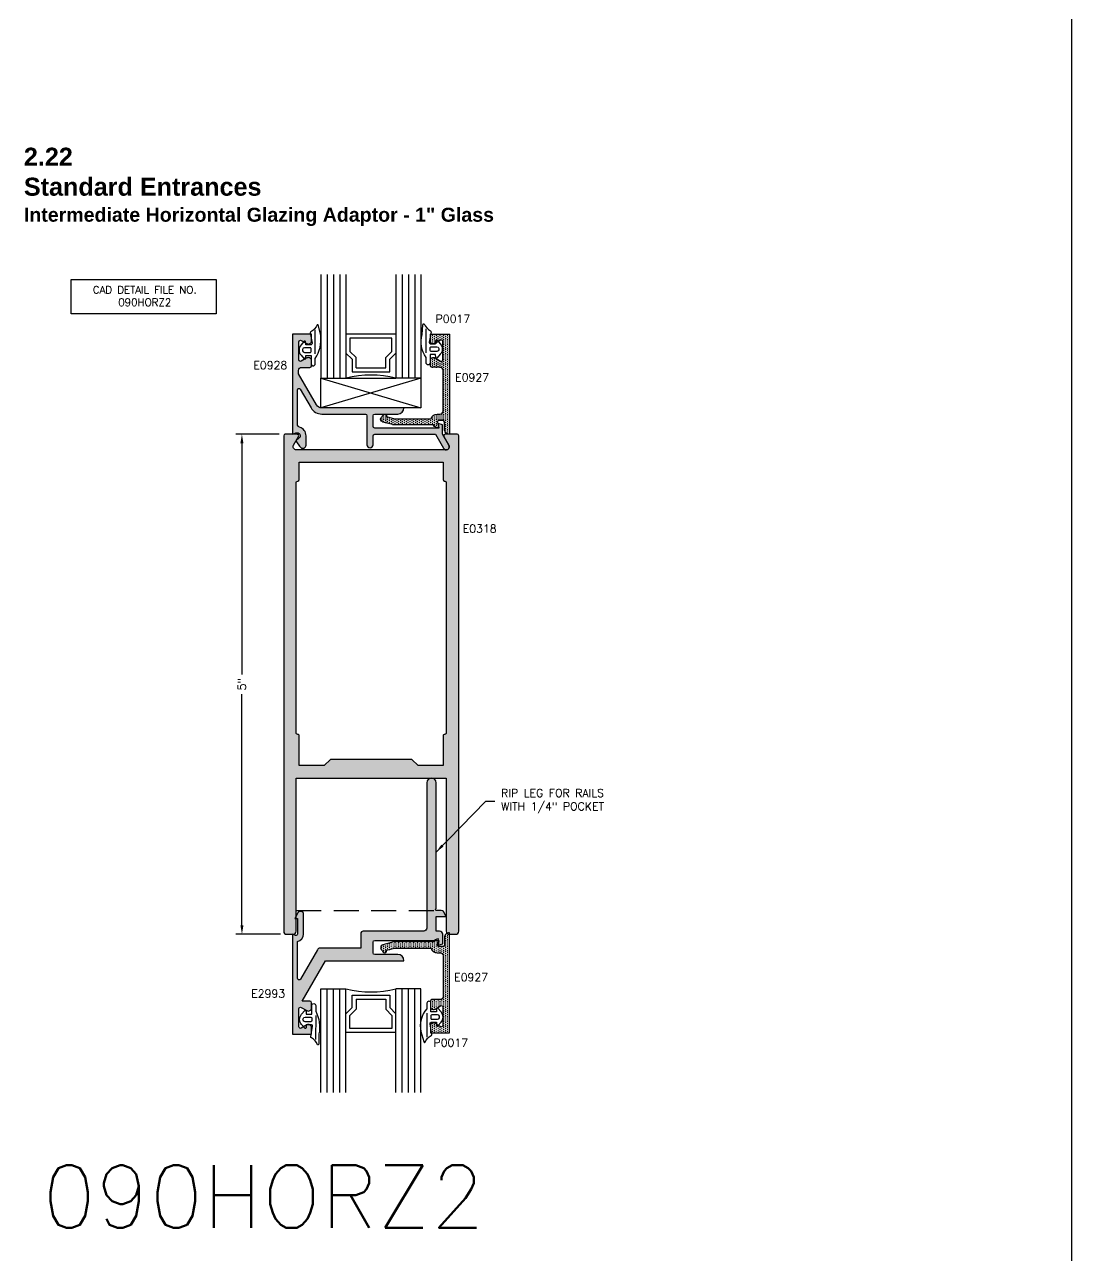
# Model space of a CAD drawing. Extents: x 0 to 130, y 0 to 90.
# Drawn here: x 80.44 to 90.91, y 45.28 to 57.59 of the extents above; entities that cross this region are included whole.
import ezdxf

# ---------------------------------------------------------------- set-up
doc = ezdxf.new("R2010")
doc.units = 0
doc.header["$MEASUREMENT"] = 0
doc.header["$PDMODE"] = 3
doc.linetypes.add('HIDDEN', pattern=[0.375, 0.25, -0.125])
doc.layers.get('0').update_dxf_attribs({"linetype": 'CONTINUOUS'})
doc.layers.get('DEFPOINTS').update_dxf_attribs({"linetype": 'CONTINUOUS'})
for name, color, linetype in [('R-ANNO-DIMS', 3, 'CONTINUOUS'), ('R-ANNO-TEXT', 6, 'CONTINUOUS'), ('R-DET1', 4, 'CONTINUOUS'), ('R-DET2', 2, 'CONTINUOUS'), ('R-OTLN', 1, 'CONTINUOUS'), ('R-PAT1', 5, 'CONTINUOUS'), ('TITLE', 7, 'CONTINUOUS')]:
    doc.layers.add(name, color=color, linetype=linetype)
doc.styles.get("Standard").update_dxf_attribs({"font": 'simplex'})
doc.dimstyles.new('1X', dxfattribs={"dimscale": 0, "dimtxt": 0.08, "dimasz": 0.09, "dimexe": 0.062, "dimexo": 0.062, "dimgap": 0.045, "dimtad": 0, "dimdec": 4, "dimzin": 4, "dimtxsty": 'STANDARD', "dimcen": 0, "dimazin": 3, "dimtp": 0.02, "dimtfac": 1, "dimtdec": 4, "dimtofl": 0, "dimtmove": 0, "dimatfit": 3, "dimtolj": 1, "dimtzin": 4})
pattern_1 = [(90, (79.40151117075382, 45.95722424212334), (-0.01874999999999999, 0.009375000000000017), [0, -0.01875])]
pattern_2 = [(0, (79.40151117075382, 45.95722424212334), (0.009375, 0.01875), [0, -0.01875])]

# ---------------------------------------------------------------- blocks, each defined once
blk = doc.blocks.new('*D90')
at = {"layer": 'DEFPOINTS', "color": 0}
for p in [(83.04766422868315, 53.48994607235286), (82.61498206492558, 48.48994607235286), (83.06366422868315, 48.48994607235286)]:
    blk.add_point(p, dxfattribs=at)
at = {"layer": 'R-ANNO-DIMS', "color": 0}
for p, q in [((82.98566422868315, 53.48994607235286), (82.55298206492559, 53.48994607235286)), ((82.61498206492558, 53.39994607235285), (82.61498206492558, 51.08827940568619)), ((82.61498206492558, 48.57994607235286), (82.61498206492558, 50.89161273901952)), ((83.00166422868315, 48.48994607235286), (82.55298206492559, 48.48994607235286))]:
    blk.add_line(p, q, dxfattribs=at)
for points in [[(82.59998206492558, 53.39994607235285), (82.62998206492558, 53.39994607235285), (82.61498206492558, 53.48994607235286)], [(82.59998206492558, 48.57994607235286), (82.62998206492558, 48.57994607235286), (82.61498206492558, 48.48994607235286)]]:
    blk.add_solid(points, dxfattribs=at)
at = {"layer": 'R-ANNO-DIMS', "color": 0, "insert": (82.61498206492557, 50.98994607235287), "char_height": 0.08, "attachment_point": 5, "rotation": 90}
blk.add_mtext('\\A1;5"', dxfattribs=at)

msp = doc.modelspace()

# ---------------------------------------------------------------- hatches: boundary and pattern name
at = {"layer": 'R-PAT1'}
h = msp.add_hatch(dxfattribs=at)
h.set_pattern_fill('DOTS', color=256, scale=0.3, angle=89.99999999999994, style=0)
h.set_pattern_definition(pattern_1)
edge = h.paths.add_edge_path()
edge.add_arc((83.94305645521959, 53.67494607636564), 0.01599999999999469, 89.99999999998732, 179.9999999999873, ccw=False)
edge.add_line((83.94305645521959, 53.69094607636563), (84.1730564552196, 53.69094607636563))
edge.add_arc((84.17305645521958, 53.75294607636565), 0.06200000000000294, 270.0000000000016, 360.0000000000016)
edge.add_line((84.23505645521959, 53.75294607636565), (83.8957124552196, 53.75294607636565))
edge.add_line((83.89571245521958, 53.75294607636565), (83.41369855521958, 53.75294607636565))
edge.add_arc((83.41369892325672, 53.81494744989422), 0.06200137352967326, 210.0007328239491, 269.99965989504034, ccw=False)
edge.add_line((83.36000455521959, 53.78394607636564), (83.18205655521959, 54.09216187636564))
edge.add_line((83.18205655521959, 54.09216187636564), (83.18205655521959, 54.12694617636564))
edge.add_arc((83.2130565552196, 54.12694617636564), 0.03100000000000236, 90.00000000000648, 180.0000000000066, ccw=False)
edge.add_line((83.2130565552196, 54.15794617636564), (83.29505655521959, 54.15794617636564))
edge.add_arc((83.29505655521959, 54.17294617636564), 0.01500000000000057, 270, 360)
edge.add_line((83.31005655521959, 54.17294617636564), (83.31005655521959, 54.22494618884832))
edge.add_arc((83.27905655521958, 54.22494618884832), 0.03099999999999881, 360.0000000000032, 479.9999884324263)
edge.add_line((83.26355656063974, 54.25179297949497), (83.20755655259693, 54.21946137485145))
edge.add_arc((83.20005655521959, 54.23245175742241), 0.01499999999999947, 180.0000000000068, 299.9999884324354, ccw=False)
edge.add_line((83.18505655521959, 54.23245175742241), (83.18505655521959, 54.41444069530865))
edge.add_arc((83.20005655521959, 54.41444069530865), 0.01500000000000057, 59.999704626787604, 180.0000000000136, ccw=False)
edge.add_line((83.20755662218795, 54.42743103770098), (83.26355641681829, 54.39509915627263))
edge.add_arc((83.2790565552196, 54.42194586388344), 0.03099999999999943, 239.9997046267691, 359.9999999999934)
edge.add_line((83.31005655521959, 54.42194586388344), (83.31005655521959, 54.48894607636564))
edge.add_line((83.31005655521959, 54.48894607636564), (83.12005655521959, 54.48894607636564))
edge.add_line((83.12005655521959, 54.48894607636564), (83.12005655521959, 53.48894617636564))
edge.add_line((83.12005655521959, 53.48894617636564), (83.15455187240889, 53.50273250255683))
edge.add_arc((83.16605655521958, 53.47394617636564), 0.03100016616342806, -52.187926244959385, 111.78451041176999, ccw=False)
edge.add_line((83.18506193704276, 53.44945524408622), (83.15605639023238, 53.42694644426465))
edge.add_arc((83.32077455521959, 53.48894617636564), 0.1760001155037867, 200.6262810873596, 228.7499738533073)
edge.add_arc((83.22512456664846, 53.37987811899666), 0.03093198857113173, 228.7496693403632, 359.9999766033886)
edge.add_line((83.25605655521959, 53.37987810636564), (83.25605648619594, 53.47394607636572))
edge.add_arc((83.1660565552196, 53.47394617636564), 0.08999993097641174, 359.9999363380263, 433.1865591757511)
edge.add_arc((83.20105655521957, 53.5897735621442), 0.03099999999998703, 180.0000000000394, 253.1865591757857, ccw=False)
edge.add_line((83.17005655521959, 53.58977356214417), (83.17005655521959, 53.93296461065873))
edge.add_arc((83.18505655521959, 53.93296461065873), 0.01499999999999968, 30.00009600500698, 180, ccw=False)
edge.add_line((83.19804692370931, 53.94046463242545), (83.30602255521958, 53.75344607636563))
edge.add_arc((83.414275403256, 53.81594550922941), 0.1249994328638616, 209.9998499136838, 270.0000696552933)
edge.add_line((83.41427555521959, 53.69094607636563), (83.8490564552196, 53.69094607636563))
edge.add_arc((83.8490564552196, 53.67494607636564), 0.01599999999999469, 1.2676082405960187e-11, 90.00000000001268, ccw=False)
edge.add_line((83.86505645521959, 53.67494607636564), (83.86505645521959, 53.38494581636564))
edge.add_arc((83.89605645823912, 53.38494615937962), 0.03100000302142604, 180.0006339758334, 359.9642307746647)
edge.add_line((83.92705645521959, 53.38492680636564), (83.92705645521959, 53.47294607636564))
edge.add_arc((83.94305645521959, 53.47294607636564), 0.01599999999999824, 90, 180, ccw=False)
edge.add_line((83.94305645521959, 53.48894607636564), (84.55016937068969, 53.48894607636564))
edge.add_line((84.55016937068969, 53.48894607636564), (84.63070976850508, 53.34944607067499))
edge.add_arc((84.65755654471754, 53.36494607030228), 0.0309999900233401, 210.0000098505459, 390.0000098505459)
edge.add_line((84.68440332092999, 53.38044606992956), (84.6217608052196, 53.48894617636564))
edge.add_line((84.6217608052196, 53.48894617636564), (84.6217608052196, 53.58462040766067))
edge.add_line((84.6217608052196, 53.58462040766067), (84.57576075521959, 53.59694607636564))
edge.add_line((84.57576075521959, 53.59694607636564), (84.5838718375868, 53.55094607636563))
edge.add_line((84.5838718375868, 53.55094607636563), (83.94305645521959, 53.55094607636563))
edge.add_arc((83.94305645521959, 53.56694607636564), 0.01600000000000179, 179.9999999999873, 269.99999999998727, ccw=False)
edge.add_line((83.92705645521959, 53.56694607636564), (83.92705645521959, 53.67494607636564))
h = msp.add_hatch(dxfattribs=at)
h.set_pattern_fill('DOTS', color=256, scale=0.3, angle=89.99999999999994, style=0)
h.set_pattern_definition(pattern_1)
edge = h.paths.add_edge_path()
edge.add_line((84.49942504198546, 54.4234732138093), (84.49942504198546, 54.4904732138093))
edge.add_line((84.49942504198546, 54.4904732138093), (84.68942504198546, 54.4904732138093))
edge.add_line((84.68942504198547, 54.4904732138093), (84.68942504198547, 53.49047334419449))
edge.add_arc((84.68942504198546, 53.5404733438093), 0.04999999961480484, 179.9999770816861, 269.99999999999693, ccw=False)
edge.add_line((84.63942504237066, 53.5404733638093), (84.63942498198546, 53.61347331380929))
edge.add_arc((84.62442498198547, 53.6134733138093), 0.01499999999999879, 359.9999999999932, 449.9999999999932)
edge.add_line((84.62442498198547, 53.62847331380929), (84.58390034198547, 53.62847331380929))
edge.add_arc((84.58390037179674, 53.61347330582136), 0.01500000798796761, 90.00011387065338, 189.9998757281612)
edge.add_line((84.56912824198547, 53.6108686138093), (84.57942494198547, 53.5524733138093))
edge.add_arc((84.58128124198547, 53.6157566138093), 0.06331051973076575, 211.716106647362, 268.31981476175855, ccw=False)
edge.add_line((84.52742530265203, 53.58247358950121), (84.13242484198547, 53.58247322380931))
edge.add_line((84.13242484198547, 53.5824732238093), (84.02440214198546, 53.6114178138093))
edge.add_arc((84.03242117300678, 53.64135862416917), 0.03099608013163768, 112.63320589657741, 255.00640089883768, ccw=False)
edge.add_arc((84.04044845607288, 53.67130498999128), 0.0200002779366963, -14.998882915898491, 183.8341081781892, ccw=False)
edge.add_line((84.05976734198546, 53.6661289138093), (84.14058834198546, 53.6444732138093))
edge.add_line((84.14058834198546, 53.64447321380931), (84.50612774198547, 53.64447321380931))
edge.add_arc((84.56602135162967, 53.62848152811115), 0.06199176145005757, 89.9974210184277, 165.0506715809352, ccw=False)
edge.add_line((84.56602414198547, 53.69047328949841), (84.59642497198547, 53.69047331380931))
edge.add_arc((84.5964249849144, 53.72147333088037), 0.03100001707106162, 269.9999761040798, 359.9999684484011)
edge.add_line((84.62742500198547, 53.7214733138093), (84.62742500198547, 54.1284732138093))
edge.add_arc((84.59642500198547, 54.1284732138093), 0.03100000000000147, 3.283153219575087e-12, 90.00001848251269)
edge.add_line((84.59642499198547, 54.15947321380931), (84.51442504198548, 54.15947321380931))
edge.add_arc((84.51442504198546, 54.1744732138093), 0.01499999999999702, 180.0000000000136, 270.00000000001353, ccw=False)
edge.add_line((84.49942504198546, 54.17447321380929), (84.49942504198546, 54.2264732138093))
edge.add_arc((84.53042504198547, 54.2264732138093), 0.03100000000000147, 59.99744388938029, 180, ccw=False)
edge.add_line((84.54592623967359, 54.25331930980543), (84.60192497438672, 54.22098836600735))
edge.add_arc((84.60942503198547, 54.2339787138093), 0.01499999999999931, 239.9997459528353, 359.9999999999864)
edge.add_line((84.62442503198547, 54.23397871380929), (84.62442497678833, 54.4159678138093))
edge.add_arc((84.60942504198547, 54.4159678138093), 0.01499993480286221, 0, 120.0001878875779)
edge.add_line((84.60192503198547, 54.4289581138093), (84.54609334198547, 54.3967243138093))
edge.add_arc((84.53042504198547, 54.4234732138093), 0.03099998832419225, 180, 300.35984926201866, ccw=False)
edge.add_arc((84.49942504782337, 54.4234732138093), 5.837904382133274e-09, 0, 180)
h = msp.add_hatch(dxfattribs=at)
h.set_pattern_fill('DOTS', color=256, scale=0.3, style=0)
h.set_pattern_definition(pattern_2)
edge = h.paths.add_edge_path(flags=16)
edge.add_line((84.37666422868315, 50.17694607235286), (84.31466422868316, 50.23894607235286))
edge.add_line((84.31466422868314, 50.23894607235286), (83.50066422868315, 50.23894607235286))
edge.add_line((83.50066422868315, 50.23894607235286), (83.43866422868315, 50.17694607235286))
edge.add_line((83.43866422868315, 50.17694607235286), (83.18866422868315, 50.17694607235286))
edge.add_line((83.18866422868315, 50.17694607235286), (83.18866422868315, 50.47394607235286))
edge.add_arc((83.17363526526852, 50.4739244768244), 0.01502897893022987, 0.08232981551408886, 91.7960520759606)
edge.add_arc((83.17269319209778, 50.50396766788131), 0.01502897893022844, 180.0823298155073, 271.79605207595915, ccw=False)
edge.add_line((83.15766422868315, 50.50394607235286), (83.15766422868315, 53.00694607235286))
edge.add_arc((83.17268680932831, 53.0069234917077), 0.01502259761579046, 90.08612200011902, 179.9138779998793, ccw=False)
edge.add_line((83.17266422868315, 53.02194607235286), (83.17366422868315, 53.02194607235286))
edge.add_arc((83.17364164803799, 53.03696865299802), 0.01502259761578912, 270.0861220001156, 359.9138779998861)
edge.add_line((83.18866422868315, 53.03694607235286), (83.18866422868315, 53.20894607235286))
edge.add_line((83.18866422868315, 53.20894607235286), (84.62666422868315, 53.20894607235286))
edge.add_line((84.62666422868315, 53.20894607235286), (84.62666422868315, 53.03694607235286))
edge.add_arc((84.64168680932832, 53.03696865299802), 0.01502259761579001, 180.0861220001173, 269.9138779998827)
edge.add_line((84.64166422868315, 53.02194607235286), (84.64266422868315, 53.02194607235286))
edge.add_arc((84.642641648038, 53.0069234917077), 0.01502259761579001, 0.08612200011731375, 89.91387799988269, ccw=False)
edge.add_line((84.65766422868315, 53.00694607235286), (84.65766422868315, 50.50394607235286))
edge.add_arc((84.64263526526851, 50.50396766788131), 0.01502897893022987, 268.20394792404613, 359.9176701844859, ccw=False)
edge.add_arc((84.64169319209778, 50.47392447682441), 0.01502897893022851, 88.20394792403242, 179.9176701844927)
edge.add_line((84.62666422868315, 50.47394607235286), (84.62666422868315, 50.17694607235286))
edge.add_line((84.62666422868315, 50.17694607235286), (84.37666422868315, 50.17694607235286))
edge = h.paths.add_edge_path()
edge.add_line((83.17366422868315, 53.48994607235286), (83.04766422868315, 53.48994607235286))
edge.add_arc((83.04768680932831, 53.4749234917077), 0.01502259761578912, 90.08612200011392, 179.9138779998861)
edge.add_line((83.03266422868315, 53.47494607235286), (83.03266422868315, 48.52094607235286))
edge.add_arc((83.06373375993314, 48.52101560360286), 0.03106960905272999, 180.1282233866534, 269.8717766133498)
edge.add_line((83.06366422868315, 48.48994607235286), (83.12666422868315, 48.48994607235286))
edge.add_arc((83.12659469743315, 48.52101560360286), 0.03106960905272999, 270.1282233866502, 359.8717766133465)
edge.add_line((83.15766422868315, 48.52094607235286), (83.15766422868315, 50.05194607235286))
edge.add_line((83.15766422868315, 50.05194607235286), (84.65766422868315, 50.05194607235286))
edge.add_line((84.65766422868315, 50.05194607235286), (84.65766422868315, 48.52094607235286))
edge.add_arc((84.68873375993314, 48.52101560360286), 0.03106960905272954, 180.1282233866534, 269.8717766133506)
edge.add_line((84.68866422868315, 48.48994607235286), (84.75166422868315, 48.48994607235286))
edge.add_arc((84.75159469743315, 48.52101560360286), 0.03106960905272954, 270.1282233866494, 359.8717766133473)
edge.add_line((84.78266422868315, 48.52094607235286), (84.78266422868315, 53.47494607235286))
edge.add_arc((84.767641648038, 53.4749234917077), 0.01502259761578912, 0.08612200011391603, 89.91387799988607)
edge.add_line((84.76766422868315, 53.48994607235286), (84.64716460974006, 53.48994607235286))
edge.add_arc((84.64716460974006, 53.47494607235286), 0.01500000000000057, 90, 209.9997661637669)
edge.add_line((84.6341741980743, 53.46744612536942), (84.68440329194141, 53.38044596278529))
edge.add_arc((84.65755644116554, 53.36494607235286), 0.03100000000000018, -90, 29.9997661637683, ccw=False)
edge.add_line((84.65755644116554, 53.33394607235285), (83.90766422868316, 53.33394607235285))
edge.add_line((83.90766422868315, 53.33394607235285), (83.15777191620046, 53.33394607235285))
edge.add_arc((83.15777191264877, 53.36494607030228), 0.0309999979494233, 149.9999934355636, 270.00000656444286, ccw=False)
edge.add_line((83.13092512868315, 53.38044607235285), (83.18115462696458, 53.46744606937621))
edge.add_arc((83.16816424762638, 53.47494607235286), 0.01500000000000111, 329.9999868711223, 449.9999999999966)
edge.add_line((83.16816424762638, 53.48994607235286), (83.17366422868314, 53.48994607235286))
h = msp.add_hatch(dxfattribs=at)
h.set_pattern_fill('DOTS', color=256, scale=0.3, style=0)
h.set_pattern_definition(pattern_2)
edge = h.paths.add_edge_path()
edge.add_line((83.18534549088234, 47.56446305389936), (83.18534551400667, 47.746430167396))
edge.add_arc((83.20034551385949, 47.74645235017326), 0.01500001625532796, 60.000004286433295, 180.0847319067498, ccw=False)
edge.add_line((83.2078455210153, 47.75944274586865), (83.26384551618676, 47.72711113916779))
edge.add_arc((83.27934551402329, 47.75395792757623), 0.0309999996900005, 240.000004286442, 359.9999927188738)
edge.add_line((83.3103455137133, 47.75395792363676), (83.31034552032145, 47.80595793559944))
edge.add_arc((83.29534552047144, 47.80595793750564), 0.01499999984999979, 359.9999927188715, 449.9999927188672)
edge.add_line((83.29534552237763, 47.82095793735564), (83.21711008475916, 47.82095794729777))
edge.add_line((83.21711008475916, 47.82095794729777), (83.45093795547204, 48.225958013533))
edge.add_line((83.45093795547204, 48.225958013533), (83.89600146783836, 48.22595795697446))
edge.add_line((83.89600146783836, 48.22595795697446), (84.23534546444492, 48.22595791385073))
edge.add_arc((84.17334546506491, 48.22595792172966), 0.06199999938000428, 359.9999927188751, 449.9999927188681)
edge.add_line((84.17334547294386, 48.28795792110967), (83.94334547524387, 48.287957950338))
edge.add_arc((83.94334547727715, 48.303957950178), 0.01599999984000235, 179.9999927188785, 269.99999271888015, ccw=False)
edge.add_line((83.92734547743714, 48.30395795221127), (83.92734549116176, 48.41195795113127))
edge.add_arc((83.94334549100176, 48.411957949098), 0.01599999984000191, 89.99999271888328, 179.9999927188817, ccw=False)
edge.add_line((83.94334549303503, 48.42795794893799), (84.58416086899408, 48.42795786750337))
edge.add_line((84.58416086899408, 48.42795786750337), (84.57604978086232, 48.38195786899412))
edge.add_line((84.5760497808623, 48.38195786899412), (84.6220498441269, 48.39428353498796))
edge.add_line((84.6220498441269, 48.39428353498796), (84.6220498441269, 48.48995795164679))
edge.add_arc((84.59104984443691, 48.48995795164679), 0.03099999969000233, 4.103941565508161e-12, 89.99999271887388)
edge.add_line((84.59104984837637, 48.52095795133679), (84.55715497295927, 48.52095795564414))
edge.add_line((84.55715497295927, 48.52095795564414), (84.55715783365261, 48.6681816322367))
edge.add_line((84.55715783365261, 48.6681816322367), (84.65766422868316, 48.6681816322367))
edge.add_line((84.65766422868315, 48.6681816322367), (84.62995969308479, 48.71616729549316))
edge.add_arc((84.60744303281156, 48.70316729562317), 0.02599999973999782, 29.99999999999685, 89.99999999999609)
edge.add_line((84.60744303281156, 48.72916729536316), (84.5571592283242, 48.72916729536316))
edge.add_line((84.5571592283242, 48.72916729536316), (84.54715922842419, 48.73916729526316))
edge.add_line((84.54715922842419, 48.73916729526317), (84.5571592283242, 48.74916729516316))
edge.add_line((84.5571592283242, 48.74916729516316), (84.5571592283242, 50.00545836774472))
edge.add_arc((84.51067152371606, 50.00545836774472), 0.04648770460813978, 0, 179.9988866895702)
edge.add_line((84.4641838191167, 50.00545927104417), (84.46415557621756, 48.55195728309418))
edge.add_arc((84.43315557653341, 48.55195788545308), 0.03099999968999966, 269.9999927188706, 359.99888668957163, ccw=False)
edge.add_line((84.43315557259393, 48.52095788576308), (83.82834550600343, 48.52095796262216))
edge.add_arc((83.82834550269936, 48.49495796288216), 0.02599999973999777, 89.99999271887354, 179.9999927188716)
edge.add_line((83.80234550295937, 48.49495796618623), (83.80234548465988, 48.35095796762624))
edge.add_line((83.80234548465988, 48.35095796762624), (83.39666715160034, 48.35095801917972))
edge.add_arc((83.39666714766086, 48.31995801948972), 0.03099999969000214, 89.99999271886897, 149.9998967138544)
edge.add_line((83.36982038835365, 48.33545806773095), (83.20025083601652, 48.04175621038334))
edge.add_arc((83.18634555253242, 48.04967094892019), 0.01599999984000005, 179.9999927188674, 330.35193117458834, ccw=False)
edge.add_line((83.17034555269241, 48.04967095095346), (83.17034559933603, 48.41671321868893))
edge.add_arc((83.15515514098024, 48.4921999715424), 0.07699999923000296, 281.3778686878241, 360.2847621268099)
edge.add_line((83.23215418921352, 48.49258266278881), (83.2321500593952, 48.68749828768283))
edge.add_arc((83.20115005971215, 48.68749763086341), 0.0309999996900026, 0.001213967120234202, 150.0000000000023)
edge.add_line((83.1743032724633, 48.70299763070841), (83.14265524110525, 48.6481816324367))
edge.add_line((83.14265524110523, 48.6481816324367), (83.17015514083023, 48.6481816324367))
edge.add_line((83.17015514083023, 48.6481816324367), (83.17015514083023, 48.4921999715424))
edge.add_arc((83.15515514098024, 48.49219997154239), 0.01499999984999878, -111.78394613257558, 1.5916157281026244e-12, ccw=False)
edge.add_line((83.14958852604754, 48.47827112400604), (83.12034560914395, 48.48995795290459))
edge.add_line((83.12034560914395, 48.48995795290458), (83.12034548206427, 47.48995806290459))
edge.add_line((83.12034548206427, 47.48995806290459), (83.31034548016427, 47.48995803875945))
edge.add_line((83.31034548016426, 47.48995803875945), (83.31034548867862, 47.55695825057165))
edge.add_arc((83.27934548898862, 47.55695825451112), 0.03099999969000081, 359.9999927188677, 480.0002880920927)
edge.add_line((83.263845354154, 47.58380496382322), (83.20793155921729, 47.55152274440632))
edge.add_arc((83.20034549073235, 47.56446305199316), 0.01499999985000449, 179.999992718852, 300.38034833677773, ccw=False)
h = msp.add_hatch(dxfattribs=at)
h.set_pattern_fill('DOTS', color=256, scale=0.3, angle=89.99999999999994, style=0)
h.set_pattern_definition(pattern_1)
edge = h.paths.add_edge_path()
edge.add_line((84.49942504198546, 47.5724189308964), (84.49942504198546, 47.50541893089641))
edge.add_line((84.49942504198546, 47.50541893089641), (84.68942504198546, 47.50541893089641))
edge.add_line((84.68942504198547, 47.50541893089641), (84.68942504198547, 48.50541880051122))
edge.add_arc((84.68942504198546, 48.45541880089641), 0.04999999961480395, 90.00000000000306, 180.0000229183149)
edge.add_line((84.63942504237066, 48.45541878089641), (84.63942498198546, 48.38241883089641))
edge.add_arc((84.62442498198547, 48.38241883089641), 0.01499999999999879, -89.99999999999318, 6.821210263296962e-12, ccw=False)
edge.add_line((84.62442498198547, 48.36741883089641), (84.58390034198547, 48.36741883089641))
edge.add_arc((84.58390037179674, 48.38241883888436), 0.01500000798796806, 170.0001242718405, 269.9998861293466, ccw=False)
edge.add_line((84.56912824198547, 48.3850235308964), (84.57942494198547, 48.44341883089641))
edge.add_arc((84.58128124198547, 48.38013553089641), 0.06331051973076575, 91.68018523824145, 148.283893352638)
edge.add_line((84.52742530265203, 48.41341855520451), (84.13242484198547, 48.4134189208964))
edge.add_line((84.13242484198547, 48.4134189208964), (84.02440214198546, 48.38447433089641))
edge.add_arc((84.03242117300678, 48.35453352053653), 0.03099608013163682, 104.9935991011628, 247.3667941034233)
edge.add_arc((84.04044845607288, 48.32458715471443), 0.0200002779366963, 176.1658918218108, 374.9988829158985)
edge.add_line((84.05976734198546, 48.3297632308964), (84.14058834198546, 48.35141893089641))
edge.add_line((84.14058834198546, 48.35141893089641), (84.50612774198547, 48.35141893089641))
edge.add_arc((84.56602135162967, 48.36741061659456), 0.06199176145005768, 194.9493284190651, 270.0025789815723)
edge.add_line((84.56602414198547, 48.3054188552073), (84.59642497198547, 48.3054188308964))
edge.add_arc((84.5964249849144, 48.27441881382534), 0.03100001707106162, 3.1551598908663436e-05, 90.00002389592021, ccw=False)
edge.add_line((84.62742500198547, 48.27441883089641), (84.62742500198547, 47.86741893089641))
edge.add_arc((84.59642500198547, 47.86741893089641), 0.03100000000000147, 269.99998151748736, 359.99999999999756, ccw=False)
edge.add_line((84.59642499198547, 47.83641893089641), (84.51442504198548, 47.83641893089641))
edge.add_arc((84.51442504198546, 47.82141893089641), 0.01499999999999702, 89.99999999998643, 179.9999999999864)
edge.add_line((84.49942504198546, 47.82141893089641), (84.49942504198546, 47.76941893089641))
edge.add_arc((84.53042504198547, 47.76941893089641), 0.03100000000000147, 179.9999999999992, 300.0025561106201)
edge.add_line((84.54592623967359, 47.74257283490027), (84.60192497438672, 47.77490377869835))
edge.add_arc((84.60942503198547, 47.76191343089641), 0.01499999999999855, 1.0174971976084635e-11, 120.00025404716641, ccw=False)
edge.add_line((84.62442503198547, 47.76191343089641), (84.62442497678833, 47.5799243308964))
edge.add_arc((84.60942504198547, 47.5799243308964), 0.01499993480286221, 239.9998121124247, 359.9999999999949, ccw=False)
edge.add_line((84.60192503198547, 47.56693403089641), (84.54609334198547, 47.59916783089641))
edge.add_arc((84.53042504198547, 47.5724189308964), 0.03099998832419186, 59.64015073798094, 180.0000000000008)
edge.add_arc((84.49942504782337, 47.5724189308964), 5.837904382133274e-09, -180, 0, ccw=False)

# ---------------------------------------------------------------- linework, layer by layer
at = {"layer": 'R-ANNO-TEXT'}
msp.add_lwpolyline([(80.90654337653663, 55.03702135468914), (82.35802331953185, 55.03702135468914), (82.35802331953185, 54.69495851518521), (80.90654337653663, 54.69495851518521)], close=True, dxfattribs=at)
at = {"layer": 'R-DET1'}
for points in [[(83.92705645521959, 53.67494607636564, -0.414213562373095), (83.94305645521959, 53.69094607636563), (84.17305645521958, 53.69094607636563, 0.414213562373095), (84.23505645521959, 53.75294607636565), (83.89571245521958, 53.75294607636565), (83.41369855521958, 53.75294607636565, -0.2679441747827628), (83.36000455521959, 53.78394607636564), (83.18205655521959, 54.09216187636564), (83.18205655521959, 54.12694617636564, -0.414213562373095), (83.2130565552196, 54.15794617636564), (83.29505655521959, 54.15794617636564, 0.4142135623731122), (83.31005655521959, 54.17294617636564), (83.31005655521959, 54.22494618884832, 0.5773502018922027), (83.26355656063974, 54.25179297949497), (83.20755655259693, 54.21946137485145, -0.5773502018922106), (83.18505655521959, 54.23245175742241), (83.18505655521959, 54.41444069530864, -0.5773519876026898), (83.20755662218795, 54.42743103770098), (83.26355641681829, 54.39509915627262, 0.5773519876026602), (83.31005655521959, 54.42194586388344), (83.31005655521959, 54.48894607636564), (83.12005655521959, 54.48894607636564), (83.12005655521959, 53.48894617636564), (83.15455187240889, 53.50273250255682, -0.8690756106374443), (83.18506193704276, 53.44945524408622), (83.15605639023238, 53.42694644426464, 0.1233324454869151), (83.20472955521959, 53.35662233636565, 0.6447667400829385), (83.25605655521959, 53.37987810636564), (83.25605648619594, 53.47394607636572, 0.3306536283672186), (83.19208960795571, 53.56009876043018, -0.330653320219514), (83.17005655521959, 53.58977356214417), (83.17005655521959, 53.93296461065873, -0.7673263224333275), (83.19804692370931, 53.94046463242545), (83.30602255521958, 53.75344607636563, 0.2679502200740389), (83.41427555521959, 53.69094607636563), (83.8490564552196, 53.69094607636563, -0.4142135623730951), (83.86505645521959, 53.67494607636564), (83.86505645521959, 53.38494581636564, 0.999682372589596), (83.92705645521959, 53.38492680636564), (83.92705645521959, 53.47294607636564, -0.414213562373095), (83.94305645521959, 53.48894607636564), (84.55016937068969, 53.48894607636564), (84.63070976850508, 53.34944607067499, 0.9999999999999999), (84.68440332092999, 53.38044606992956), (84.6217608052196, 53.48894617636564), (84.6217608052196, 53.58462040766067), (84.57576075521959, 53.59694607636564), (84.5838718375868, 53.55094607636563), (83.94305645521959, 53.55094607636563, -0.414213562373095), (83.92705645521959, 53.56694607636564)], [(84.49942504198546, 54.4234732138093), (84.49942504198546, 54.4904732138093), (84.68942504198547, 54.4904732138093), (84.68942504198546, 53.4904733441945, -0.4142136795303875), (84.63942504237066, 53.5404733638093), (84.63942498198546, 53.61347331380929, 0.414213562373095), (84.62442498198547, 53.62847331380929), (84.58390034198547, 53.62847331380929, 0.4663063931197173), (84.56912824198547, 53.6108686138093), (84.57942494198547, 53.5524733138093, -0.2521277736724621), (84.52742530265203, 53.58247358950121), (84.13242484198547, 53.5824732238093), (84.02440214198546, 53.6114178138093, -0.7157527911224081), (84.02049294198547, 53.66996761380931, -1.179503686689975), (84.05976734198546, 53.6661289138093), (84.14058834198546, 53.64447321380931), (84.50612774198547, 53.64447321380931, -0.3397134021535914), (84.56602414198547, 53.69047328949841), (84.59642497198547, 53.69047331380931, 0.4142135232376429), (84.62742500198547, 53.7214733138093), (84.62742500198547, 54.1284732138093, 0.4142136568547816), (84.59642499198547, 54.15947321380931), (84.51442504198546, 54.15947321380931, -0.414213562373095), (84.49942504198546, 54.17447321380929), (84.49942504198546, 54.2264732138093, -0.5773651401341753), (84.54592623967359, 54.25331930980543), (84.60192497438672, 54.22098836600736, 0.5773517471770181), (84.62442503198547, 54.23397871380929), (84.62442497678833, 54.4159678138093, 0.5773513622757223), (84.60192503198547, 54.4289581138093), (84.54609334198547, 54.3967243138093, -0.5794456885954623), (84.49942505366127, 54.4234732138093, 1.000000000000002)], [(83.18534549088234, 47.56446305389936), (83.18534551400667, 47.746430167396, -0.5778432997599413), (83.2078455210153, 47.75944274586865), (83.26384551618678, 47.72711113916778, 0.577350201892244), (83.3103455137133, 47.75395792363676), (83.31034552032143, 47.80595793559944, 0.414213562373069), (83.29534552237763, 47.82095793735564), (83.21711008475916, 47.82095794729777), (83.45093795547204, 48.225958013533), (83.89600146783836, 48.22595795697446), (84.23534546444492, 48.22595791385073, 0.4142135623730586), (84.17334547294386, 48.28795792110967), (83.94334547524387, 48.287957950338, -0.4142135623731005), (83.92734547743714, 48.30395795221127), (83.92734549116176, 48.41195795113126, -0.4142135623730897), (83.94334549303503, 48.42795794893799), (84.58416086899408, 48.42795786750337), (84.5760497808623, 48.38195786899412), (84.6220498441269, 48.39428353498796), (84.6220498441269, 48.48995795164679, 0.4142135251523135), (84.59104984837637, 48.52095795133679), (84.55715497295927, 48.52095795564414), (84.55715783365261, 48.6681816322367), (84.65766422868315, 48.6681816322367), (84.62995969308479, 48.71616729549316, 0.2679491924311195), (84.60744303281156, 48.72916729536316), (84.5571592283242, 48.72916729536316), (84.54715922842419, 48.73916729526317), (84.5571592283242, 48.74916729516316), (84.5571592283242, 50.00545836774472, 0.999990284580904), (84.4641838191167, 50.00545927104417), (84.46415557621755, 48.55195728309418, -0.4142079084167906), (84.43315557259393, 48.52095788576308), (83.82834550600343, 48.52095796262216, 0.4142135623730818), (83.80234550295937, 48.49495796618623), (83.80234548465988, 48.35095796762624), (83.39666715160034, 48.35095801917972, 0.2679487434545413), (83.36982038835365, 48.33545806773095), (83.20025083601652, 48.04175621038334, -0.7697696488417924), (83.17034555269241, 48.04967095095346), (83.17034559933604, 48.41671321868893, 0.3585781303006512), (83.23215418921352, 48.49258266278881), (83.2321500593952, 48.68749828768283, 0.767318572298737), (83.1743032724633, 48.70299763070841), (83.14265524110523, 48.6481816324367), (83.17015514083023, 48.6481816324367), (83.17015514083023, 48.49219997154239, -0.5305008053054815), (83.14958852604754, 48.47827112400604), (83.12034560914395, 48.48995795290458), (83.12034548206427, 47.48995806290459), (83.31034548016426, 47.48995803875945), (83.31034548867864, 47.55695825057165, 0.5773519876026697), (83.263845354154, 47.58380496382322), (83.20793155921729, 47.55152274440632, -0.5795652128224349)], [(84.49942504198546, 47.5724189308964), (84.49942504198546, 47.50541893089641), (84.68942504198547, 47.50541893089641), (84.68942504198546, 48.50541880051122, 0.4142136795303875), (84.63942504237066, 48.45541878089641), (84.63942498198546, 48.38241883089641, -0.414213562373095), (84.62442498198547, 48.36741883089641), (84.58390034198547, 48.36741883089641, -0.4663063931197173), (84.56912824198547, 48.3850235308964), (84.57942494198547, 48.44341883089641, 0.2521277736724621), (84.52742530265203, 48.41341855520451), (84.13242484198547, 48.4134189208964), (84.02440214198546, 48.38447433089641, 0.7157527911224081), (84.02049294198547, 48.32592453089641, 1.179503686689975), (84.05976734198546, 48.3297632308964), (84.14058834198546, 48.35141893089641), (84.50612774198547, 48.35141893089641, 0.3397134021535914), (84.56602414198547, 48.3054188552073), (84.59642497198547, 48.3054188308964, -0.4142135232376429), (84.62742500198547, 48.27441883089641), (84.62742500198547, 47.86741893089641, -0.4142136568547816), (84.59642499198547, 47.83641893089641), (84.51442504198546, 47.83641893089641, 0.414213562373095), (84.49942504198546, 47.82141893089641), (84.49942504198546, 47.76941893089641, 0.5773651401341753), (84.54592623967359, 47.74257283490027), (84.60192497438672, 47.77490377869835, -0.5773517471770181), (84.62442503198547, 47.76191343089641), (84.62442497678833, 47.5799243308964, -0.5773513622757223), (84.60192503198547, 47.56693403089641), (84.54609334198547, 47.59916783089641, 0.5794456885954623), (84.49942505366127, 47.5724189308964, -1.000000000000002)]]:
    msp.add_lwpolyline(points, format="xyb", close=True, dxfattribs=at)
at = {"layer": 'R-DET2', "color": 2}
for p, q in [((83.40524034215056, 55.08790492848131), (83.40524034215049, 54.05094607636563)), ((83.46774034215056, 55.08790492848131), (83.46774034215049, 54.05094607636563)), ((83.53024034215056, 55.08790492848131), (83.53024034215049, 54.05094607636563)), ((83.59274034215056, 55.08790492848131), (83.59274034215049, 54.05094607636563)), ((83.65524034215056, 55.08790492848131), (83.65524034215049, 54.05094607636563)), ((84.15524034215056, 55.08790492848131), (84.15524034215049, 54.05094607636563)), ((84.21774034215056, 55.08790492848131), (84.21774034215049, 54.05094607636563)), ((84.28024034215056, 55.08790492848131), (84.28024034215049, 54.05094607636563)), ((84.34274034215056, 55.08790492848131), (84.34274034215049, 54.05094607636563)), ((84.40524034215056, 55.08790492848131), (84.40524034215049, 54.05094607636563)), ((84.15524034215049, 54.48894607636564), (83.65524034215049, 54.48894607636564)), ((83.69524034215051, 54.44894607636564), (83.69524034215051, 54.31751461886054)), ((84.1152403421505, 54.44894607636564), (83.69524034215051, 54.44894607636564)), ((84.1152403421505, 54.31751461886054), (84.1152403421505, 54.44894607636564)), ((83.7172403421505, 54.23894607636564), (83.65524034215049, 54.30094607636563)), ((83.69524034215051, 54.31751461886054), (83.7572403421505, 54.25551461886054)), ((84.05324034215049, 54.25551461886054), (84.1152403421505, 54.31751461886054)), ((84.09324034215048, 54.23894607636564), (84.15524034215049, 54.30094607636563)), ((83.7172403421505, 54.23894607636564), (83.7172403421505, 54.11394607636564)), ((83.7572403421505, 54.15394607636564), (83.7572403421505, 54.25551461886054)), ((83.7572403421505, 54.15394607636564), (84.05324034215049, 54.15394607636564)), ((84.05324034215049, 54.15394607636564), (84.05324034215049, 54.25551461886054)), ((84.09324034215048, 54.11394607636564), (84.09324034215048, 54.23894607636564)), ((83.40524034215048, 53.75294607636571), (83.40524034215049, 54.05094607636563)), ((83.40524034215049, 54.05094607636563), (83.65524034215049, 54.05094607636563)), ((84.40524034215049, 54.05094607636563), (83.40524034215048, 53.75294607636571)), ((83.40524034215049, 54.05094607636563), (84.40524034215049, 53.75294607636565)), ((83.65524034215049, 54.05094607636558), (84.15524034215049, 54.05094607636558)), ((83.7172403421505, 54.11394607636564), (84.09324034215048, 54.11394607636564)), ((84.40524034215049, 54.05094607636563), (84.15524034215049, 54.05094607636563)), ((84.40524034215049, 54.05094607636563), (84.40524034215049, 53.75294607636565)), ((84.40524034215049, 53.75294607636565), (83.40524034215048, 53.75294607636571)), ((83.40524034215049, 47.94494606834007), (83.65524034215049, 47.94494606834007)), ((83.40524034215056, 46.90798721622441), (83.40524034215049, 47.94494606834007)), ((83.46774034215056, 46.90798721622441), (83.46774034215049, 47.94494606834007)), ((83.53024034215056, 46.90798721622441), (83.53024034215049, 47.94494606834007)), ((83.59274034215056, 46.90798721622441), (83.59274034215049, 47.94494606834007)), ((83.65524034215056, 46.90798721622441), (83.65524034215049, 47.94494606834007)), ((83.7172403421505, 47.75694606834007), (83.7172403421505, 47.88194606834007)), ((83.7172403421505, 47.88194606834007), (84.09324034215048, 47.88194606834007)), ((84.09324034215048, 47.88194606834007), (84.09324034215048, 47.75694606834007)), ((84.40524034215049, 47.94494606834007), (84.15524034215049, 47.94494606834007)), ((84.15524034215056, 46.90798721622441), (84.15524034215049, 47.94494606834007)), ((84.21774034215056, 46.90798721622441), (84.21774034215049, 47.94494606834007)), ((84.28024034215056, 46.90798721622441), (84.28024034215049, 47.94494606834007)), ((84.34274034215056, 46.90798721622441), (84.34274034215049, 47.94494606834007)), ((84.40524034215056, 46.90798721622441), (84.40524034215049, 47.94494606834007)), ((83.7172403421505, 47.75694606834007), (83.65524034215049, 47.69494606834007)), ((83.7572403421505, 47.84194606834007), (83.7572403421505, 47.74037752584517)), ((83.7572403421505, 47.84194606834007), (84.05324034215049, 47.84194606834007)), ((84.05324034215049, 47.84194606834007), (84.05324034215049, 47.74037752584517)), ((84.09324034215048, 47.75694606834007), (84.15524034215049, 47.69494606834007)), ((83.69524034215051, 47.67837752584517), (83.7572403421505, 47.74037752584517)), ((83.69524034215051, 47.54694606834007), (83.69524034215051, 47.67837752584517)), ((84.05324034215049, 47.74037752584517), (84.1152403421505, 47.67837752584517)), ((84.1152403421505, 47.67837752584517), (84.1152403421505, 47.54694606834007)), ((84.15524034215049, 47.50694606834007), (83.65524034215049, 47.50694606834007)), ((84.1152403421505, 47.54694606834007), (83.69524034215051, 47.54694606834007))]:
    msp.add_line(p, q, dxfattribs=at)
at = {"layer": 'R-DET2', "color": 2, "linetype": 'HIDDEN'}
msp.add_line((83.15766422868315, 48.72916729536316), (84.65766422868315, 48.72916729536316), dxfattribs=at)
at = {"layer": 'R-DET2'}
for points in [[(83.4031494173226, 54.47739396053648), (83.37945325084527, 54.57419681942781, 0.477037012448265), (83.36737216570637, 54.58397786797893, -0.1690634905219287), (83.30541663628296, 54.51507162224713, 0.3788088368526451), (83.29753577521569, 54.5044189985246), (83.31674988048869, 54.39910238043176, -0.3462419148266733), (83.30678794761582, 54.38323081414921), (83.25270103262653, 54.38323076607197), (83.25159014070664, 54.41342801102651, 0.6086559015379466), (83.23844539501434, 54.41883136630101), (83.20613475665786, 54.38227869898083, 0.3786170875212405), (83.20613484829866, 54.27918275037869), (83.2384455516376, 54.24263014049968, 0.6086559015379387), (83.2515902877239, 54.24803351914261), (83.25270112595985, 54.27823076607201), (83.30770112595982, 54.27823081496089), (83.30770120151536, 54.19323081496093, 0.9999999999999999), (83.34770120151535, 54.19323085051647), (83.34770115259136, 54.24827035778411, 0.1765149953861001)], [(84.41622170488057, 54.48557261276578), (84.42489571091356, 54.58408579516161, -0.477037012448265), (84.43697678735822, 54.59386685445146, 0.1690634905219287), (84.49893237803157, 54.52496066379126, -0.3788088368526451), (84.50681324856784, 54.51430804707394), (84.48759923690959, 54.40899141190192, 0.3462419148266733), (84.49756118389051, 54.39311985447445), (84.55164809887982, 54.39311985447445), (84.55275896395774, 54.42331710041643, -0.6086559015379466), (84.56590370484705, 54.42872046737514), (84.59821437569477, 54.39216782877554, -0.3786170875212405), (84.59821437569477, 54.28907188017337), (84.56590370484705, 54.25251924157376, -0.6086559015379387), (84.55275896395774, 54.25792260853247), (84.55164809887982, 54.28811985447444), (84.49664809887982, 54.28811985447444), (84.49664809887982, 54.20311985447445, -0.9999999999999999), (84.45664809887981, 54.20311985447445), (84.45664809887982, 54.2581593617421, -0.239402186237062)], [(83.22165371086331, 54.32323073847434, 0.341998713119647), (83.24101864092768, 54.3082307556876), (83.29970109929317, 54.30823080784977, 0.414213562373095), (83.30770109218207, 54.31623081496087), (83.30770106640429, 54.34523081496087, 0.4142135623730958), (83.29970105929317, 54.35323080784976), (83.24101860092767, 54.35323075568758, 0.341998713119647), (83.22165369752997, 54.33823073847434, 0.1270166537925822)], [(84.58269547397637, 54.33311985447445, -0.341998713119647), (84.56333055724534, 54.31811985447445), (84.50464809887981, 54.31811985447445, -0.414213562373095), (84.49664809887982, 54.32611985447446), (84.49664809887982, 54.35511985447445, -0.4142135623730958), (84.50464809887981, 54.36311985447445), (84.56333055724534, 54.36311985447445, -0.341998713119647), (84.58269547397637, 54.34811985447445, -0.1270166537925822)], [(83.38417789648447, 47.49346402444856), (83.38417780927688, 47.395355452566, -0.477037012448265), (83.37209672413796, 47.38557440401489, 0.1690634905219287), (83.31014119471456, 47.45448064974668, -0.3788088368526451), (83.3022603336473, 47.46513327346921), (83.32147443892029, 47.57044989156206, 0.3462419148266733), (83.31151250604742, 47.58632145784459), (83.25742559105814, 47.58632150592184), (83.25631469913823, 47.5561242609673, -0.6086559015379466), (83.24316995344594, 47.55072090569281), (83.21085931508945, 47.58727357301299, -0.3786170875212405), (83.21085940673026, 47.69036952161512), (83.2431701100692, 47.72692213149412, -0.6086559015379387), (83.2563148461555, 47.7215187528512), (83.25742568439145, 47.6913215059218), (83.31242568439143, 47.69132145703292), (83.31242575994696, 47.77632145703289, -0.9999999999999999), (83.35242575994695, 47.77632142147734), (83.35242571102295, 47.7212819142097, -0.1753644488707544)], [(84.40524034215052, 47.51701451256216), (84.43317290846268, 47.41890594067956, 0.477037012448265), (84.44525398490734, 47.40912488138971, -0.1690634905219287), (84.50720957558069, 47.47803107204991, 0.3788088368526451), (84.51509044611696, 47.48868368876723), (84.49587643445871, 47.59400032393924, -0.3462419148266733), (84.50583838143963, 47.60987188136671), (84.55992529642894, 47.60987188136671), (84.56103616150686, 47.57967463542474, 0.6086559015379466), (84.57418090239617, 47.57427126846602), (84.60649157324389, 47.61082390706563, 0.3786170875212405), (84.60649157324389, 47.7139198556678), (84.57418090239617, 47.75047249426741, 0.6086559015379387), (84.56103616150686, 47.7450691273087), (84.55992529642894, 47.71487188136672), (84.50492529642894, 47.71487188136672), (84.50492529642894, 47.79987188136671, 0.9999999999999999), (84.46492529642893, 47.79987188136671), (84.46492529642894, 47.74483237409906, 0.2547413228020486)], [(83.22637826929491, 47.64632153351948, -0.341998713119647), (83.24574319935928, 47.66132151630622), (83.30442565772478, 47.66132146414405, -0.414213562373095), (83.31242565061366, 47.65332145703294), (83.31242562483588, 47.62432145703295, -0.4142135623730958), (83.30442561772477, 47.61632146414406), (83.24574315935928, 47.61632151630623, -0.341998713119647), (83.22637825596158, 47.63132153351948, -0.1270166537925822)], [(84.59097267152549, 47.66987188136672, 0.341998713119647), (84.57160775479446, 47.68487188136672), (84.51292529642893, 47.68487188136672, 0.414213562373095), (84.50492529642894, 47.67687188136671), (84.50492529642894, 47.64787188136671, 0.4142135623730958), (84.51292529642893, 47.63987188136672), (84.57160775479446, 47.63987188136672, 0.341998713119647), (84.59097267152549, 47.65487188136672, 0.1270166537925822)]]:
    msp.add_lwpolyline(points, format="xyb", close=True, dxfattribs=at)
for points in [[(83.34770111334666, 54.29242064109522), (83.34745328817871, 54.53219667853119)], [(84.45664809887982, 54.30230964505324), (84.45689571091357, 54.54208568270941)], [(83.35242567177826, 47.67713163089859), (83.35217784661032, 47.43735559346261)], [(84.46492529642894, 47.70068209078792), (84.46517290846269, 47.46090605313176)]]:
    msp.add_lwpolyline(points, dxfattribs=at)
at = {"layer": 'R-DET2', "color": 2}
for centre, start, end in [((83.90524034215049, 53.05265606228464), 75.94066643658235, 104.0593335634176), ((83.90524034215049, 48.94323608242107), 255.9406664365823, 284.0593335634176)]:
    msp.add_arc(centre, 1.02911755995791, start, end, dxfattribs=at)
at = {"layer": 'R-OTLN'}
for points in [[(83.17366422868315, 53.48994607235286), (83.04766422868315, 53.48994607235286, 0.4133333333333521), (83.03266422868315, 53.47494607235286), (83.03266422868315, 48.52094607235286, 0.4129032258064375), (83.06366422868315, 48.48994607235286), (83.12666422868315, 48.48994607235286, 0.4129032258064374), (83.15766422868315, 48.52094607235286), (83.15766422868315, 50.05194607235286), (84.65766422868315, 50.05194607235286), (84.65766422868315, 48.52094607235286, 0.4129032258064375), (84.68866422868315, 48.48994607235286), (84.75166422868315, 48.48994607235286, 0.412903225806446), (84.78266422868315, 48.52094607235286), (84.78266422868315, 53.47494607235286, 0.4133333333333521), (84.76766422868315, 53.48994607235286), (84.64716460974006, 53.48994607235286, 0.5773489087863775), (84.6341741980743, 53.46744612536942), (84.68440329194142, 53.38044596278529, -0.5773489087863759), (84.65755644116554, 53.33394607235285), (83.90766422868315, 53.33394607235285), (83.15777191620047, 53.33394607235285, -0.5773503455703526), (83.13092512868315, 53.38044607235285), (83.18115462696458, 53.46744606937621, 0.5773503455703352), (83.16816424762638, 53.48994607235286)], [(84.37666422868315, 50.17694607235286), (84.31466422868314, 50.23894607235286), (83.50066422868315, 50.23894607235286), (83.43866422868315, 50.17694607235286), (83.18866422868315, 50.17694607235286), (83.18866422868315, 50.47394607235286, 0.4230014089512308), (83.17316422868315, 50.48894607235286, -0.42300140895124), (83.15766422868315, 50.50394607235286), (83.15766422868315, 53.00694607235286, -0.4133333333333002), (83.17266422868315, 53.02194607235286), (83.17366422868315, 53.02194607235286, 0.4133333333333263), (83.18866422868315, 53.03694607235286), (83.18866422868315, 53.20894607235286), (84.62666422868315, 53.20894607235286), (84.62666422868315, 53.03694607235286, 0.4133333333333175), (84.64166422868315, 53.02194607235286), (84.64266422868315, 53.02194607235286, -0.4133333333333176), (84.65766422868315, 53.00694607235286), (84.65766422868315, 50.50394607235286, -0.4230014089512046), (84.64216422868316, 50.48894607235286, 0.4230014089512842), (84.62666422868315, 50.47394607235286), (84.62666422868315, 50.17694607235286), (84.37666422868315, 50.17694607235286)]]:
    msp.add_lwpolyline(points, format="xyb", close=True, dxfattribs=at)
at = {"layer": 'TITLE'}
msp.add_line((90.9080004981786, 89.87895019504158), (90.90800049817861, 14.87895019504157), dxfattribs=at)

# ---------------------------------------------------------------- texts
msp.add_text('090HORZ2', height=0.625).set_placement((80.6196377992512, 45.55520059364702))
at = {"layer": 'R-ANNO-TEXT', "insert": (81.64322563836342, 54.97143860350533), "char_height": 0.075, "width": 1.875, "attachment_point": 2}
msp.add_mtext('CAD DETAIL FILE NO.\\P090HORZ2', dxfattribs=at)
at = {"layer": 'R-ANNO-TEXT', "char_height": 0.08}
for s, insert, attachment_point in [('\\A1;P0017', (84.55150688024358, 54.64352016732102), 4), ('E0928', (83.06838046998169, 54.17949520032064), 6), ('E0927', (85.08616674288513, 54.05713854240985), 6), ('E0318', (85.16167488407342, 52.54552103044288), 6), ('RIP LEG FOR RAILS\\PWITH 1/4" POCKET', (85.20660232670929, 49.82230799602816), 4), ('\\A1;E0927', (84.73661770789258, 48.06061351700224), 4), ('E2993^I', (82.70745980978575, 47.89695216157335), 4), ('\\A1;P0017', (84.52981666521396, 47.40636001616306), 4)]:
    msp.add_mtext(s, dxfattribs=dict(at, insert=insert, attachment_point=attachment_point))
at = {"layer": 'TITLE', "insert": (80.43500496993428, 56.3545520937148, 6.210692218000771), "char_height": 0.18, "width": 7.44, "attachment_point": 1}
msp.add_mtext('{\\fArial|b1|i0|c0|p34;2.22\\PStandard Entrances\\P\\H0.7778x;Intermediate Horizontal Glazing Adaptor - 1" Glass}', dxfattribs=at)

# ---------------------------------------------------------------- dimensions: what is measured, and where the dimension line sits
at = {"layer": 'R-ANNO-DIMS'}
dim = msp.add_linear_dim(base=(82.61498206492558, 48.48994607235286), p1=(83.04766422868315, 53.48994607235286), p2=(83.06366422868315, 48.48994607235286), angle=90, dimstyle='1X', override={"dimscale": 1, "dimpost": '"'}, dxfattribs=at)
dim.commit()
dim.dimension.update_dxf_attribs({"geometry": '*D90', "text_midpoint": (82.61498206492557, 50.98994607235287)})

# ---------------------------------------------------------------- leaders
at = {"layer": 'R-ANNO-TEXT'}
msp.add_leader([(84.55688155101902, 49.31183863282122), (85.05460232670929, 49.82230799602816), (85.14460232670929, 49.82230799602816)], dimstyle='1X', override={"dimscale": 1}, dxfattribs=at)

doc.saveas('drawing.dxf')
